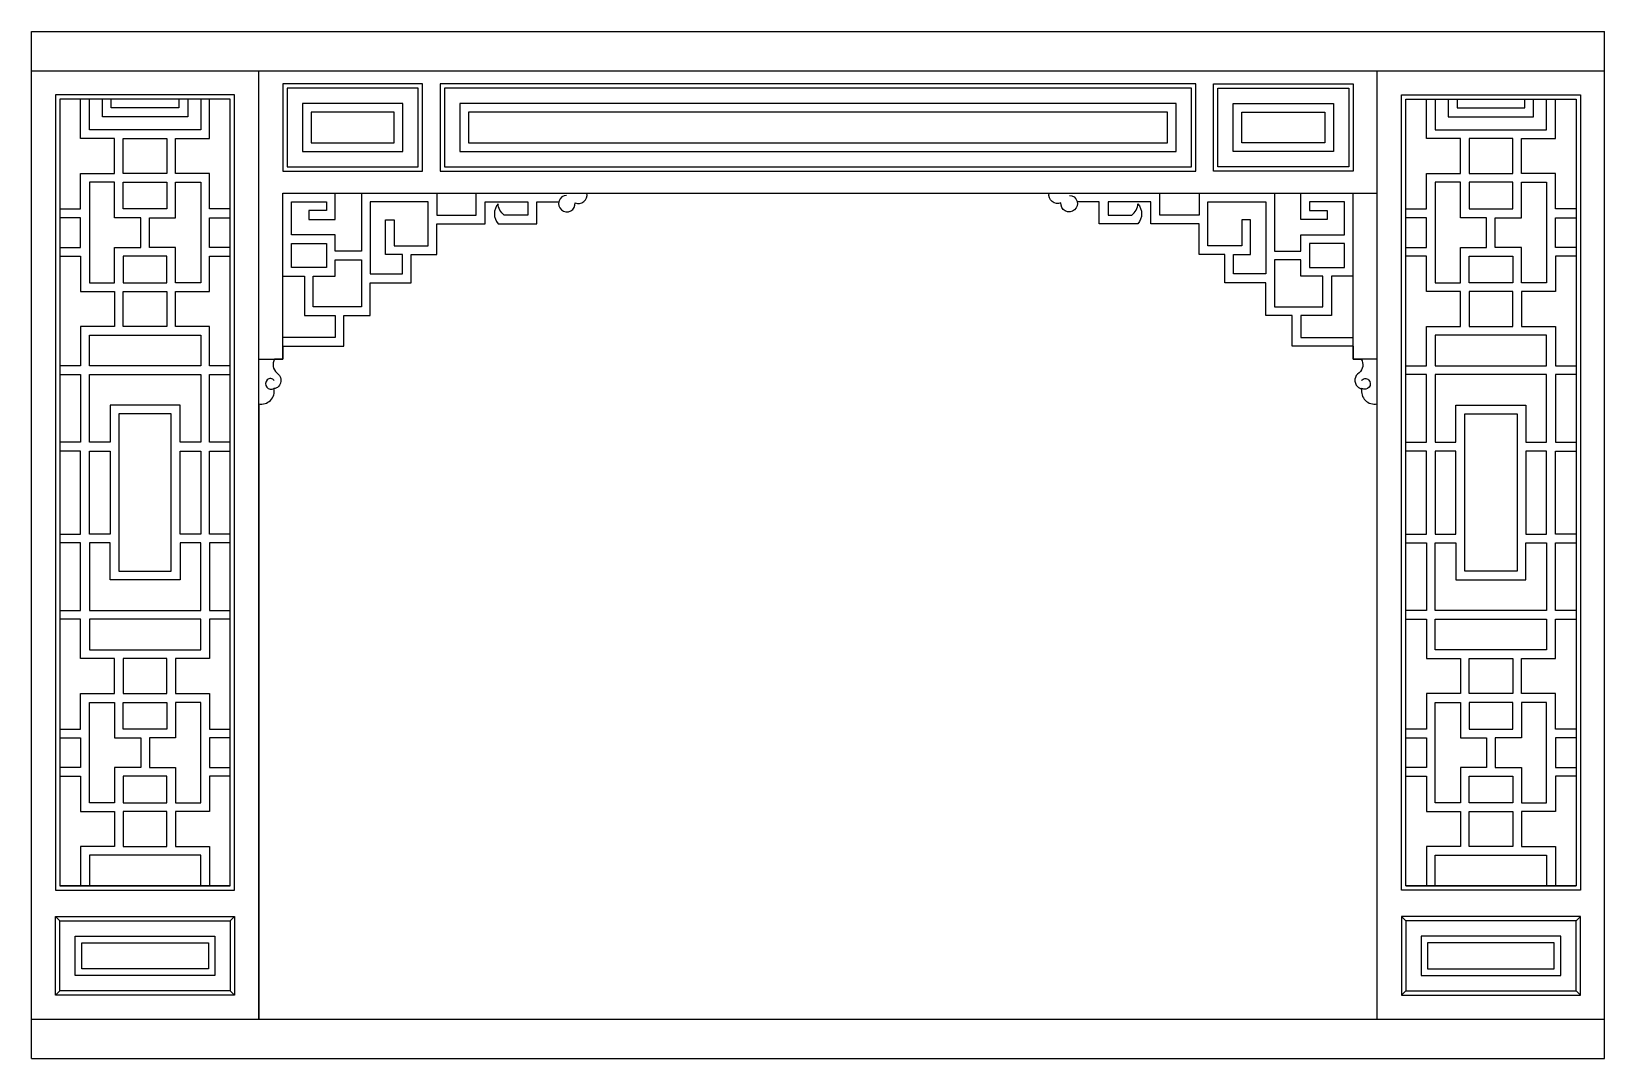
# Model space of a CAD drawing. Header units: metres. Extents: x 4395 to 7995, y 4500 to 6850.
import ezdxf

# ---------------------------------------------------------------- set-up
doc = ezdxf.new("R2010")
doc.units = ezdxf.units.M
for name, color, linetype in [('3', 3, 'Continuous'), ('4', 4, 'Continuous'), ('7', 7, 'Continuous')]:
    doc.layers.add(name, color=color, linetype=linetype)

msp = doc.modelspace()

# ---------------------------------------------------------------- linework, layer by layer
at = {"layer": '3'}
for p, q in [((4460, 6695), (4460, 4895)), ((4850, 6695), (4460, 6695)), ((4850, 4895), (4850, 6695)), ((7540, 4895), (7540, 6695)), ((7540, 6695), (7930, 6695)), ((7930, 6695), (7930, 4895)), ((4460, 4895), (4850, 4895)), ((4850, 4895), (4460, 4895)), ((7540, 4895), (7930, 4895)), ((7930, 4895), (7540, 4895)), ((4460, 4815), (4450, 4825)), ((4850, 4815), (4860, 4825)), ((7540, 4815), (7530, 4825)), ((7930, 4815), (7940, 4825)), ((4460, 4655), (4450, 4645)), ((4850, 4655), (4860, 4645)), ((7540, 4655), (7530, 4645)), ((7930, 4655), (7940, 4645))]:
    msp.add_line(p, q, dxfattribs=at)
for points in [[(4980, 6540), (5280, 6540), (5280, 6720), (4980, 6720)], [(5340, 6540), (7050, 6540), (7050, 6720), (5340, 6720)], [(7410, 6540), (7110, 6540), (7110, 6720), (7410, 6720)], [(5015, 6575), (5245, 6575), (5245, 6685), (5015, 6685)], [(5375, 6575), (7015, 6575), (7015, 6685), (5375, 6685)], [(7375, 6575), (7145, 6575), (7145, 6685), (7375, 6685)], [(4605, 6605), (4705, 6605), (4705, 6525), (4605, 6525)], [(7785, 6605), (7685, 6605), (7685, 6525), (7785, 6525)], [(4585, 6275), (4585, 6356.04), (4645, 6356.04), (4645, 6423.96), (4585, 6423.96), (4585, 6505), (4527.5, 6505), (4527.5, 6275)], [(4705, 6505), (4705, 6443.96), (4605, 6443.96), (4605, 6505)], [(4725, 6275), (4725, 6356.04), (4665, 6356.04), (4665, 6423.96), (4725, 6423.96), (4725, 6505), (4782.5, 6505), (4782.5, 6275)], [(7665, 6275), (7665, 6356.04), (7725, 6356.04), (7725, 6423.96), (7665, 6423.96), (7665, 6505), (7607.5, 6505), (7607.5, 6275)], [(7685, 6505), (7685, 6443.96), (7785, 6443.96), (7785, 6505)], [(7805, 6275), (7805, 6356.04), (7745, 6356.04), (7745, 6423.96), (7805, 6423.96), (7805, 6505), (7862.5, 6505), (7862.5, 6275)], [(5224.94, 6359.44), (5302.95, 6359.44), (5302.95, 6460), (5170, 6460), (5170, 6295.11), (5243.94, 6295.11), (5243.94, 6339.44), (5204.94, 6339.44), (5204.94, 6418.71), (5224.94, 6418.71)], [(7165.06, 6359.44), (7087.05, 6359.44), (7087.05, 6460), (7220, 6460), (7220, 6295.11), (7146.06, 6295.11), (7146.06, 6339.44), (7185.06, 6339.44), (7185.06, 6418.71), (7165.06, 6418.71)], [(4705, 6275), (4705, 6336.04), (4605, 6336.04), (4605, 6275)], [(4990, 6365), (5070, 6365), (5070, 6310), (4990, 6310)], [(7400, 6365), (7320, 6365), (7320, 6310), (7400, 6310)], [(7685, 6275), (7685, 6336.04), (7785, 6336.04), (7785, 6275)], [(5090, 6290), (5090, 6327.5), (5150, 6327.5), (5150, 6220), (5040, 6220), (5040, 6290)], [(7300, 6290), (7300, 6327.5), (7240, 6327.5), (7240, 6220), (7350, 6220), (7350, 6290)], [(4605, 6175), (4605, 6255), (4705, 6255), (4705, 6175)], [(7785, 6175), (7785, 6255), (7685, 6255), (7685, 6175)], [(4527.5, 6085), (4527.5, 6155), (4782.5, 6155), (4782.5, 6085)], [(7862.5, 6085), (7862.5, 6155), (7607.5, 6155), (7607.5, 6085)], [(4595, 5795), (4595, 5615), (4715, 5615), (4715, 5795), (4715, 5975), (4595, 5975)], [(7795, 5795), (7795, 5615), (7675, 5615), (7675, 5795), (7675, 5975), (7795, 5975)], [(4527.5, 5795), (4527.5, 5890), (4575, 5890), (4575, 5795), (4575, 5700), (4527.5, 5700)], [(4782.5, 5700), (4735, 5700), (4735, 5795), (4735, 5890), (4782.5, 5890), (4782.5, 5795)], [(7607.5, 5700), (7655, 5700), (7655, 5795), (7655, 5890), (7607.5, 5890), (7607.5, 5795)], [(7862.5, 5795), (7862.5, 5890), (7815, 5890), (7815, 5795), (7815, 5700), (7862.5, 5700)], [(4527.5, 5505), (4527.5, 5435), (4782.5, 5435), (4782.5, 5505)], [(7862.5, 5505), (7862.5, 5435), (7607.5, 5435), (7607.5, 5505)], [(4605, 5415), (4605, 5335), (4705, 5335), (4705, 5415)], [(7785, 5415), (7785, 5335), (7685, 5335), (7685, 5415)], [(4585, 5315), (4585, 5233.96), (4645, 5233.96), (4645, 5166.04), (4585, 5166.04), (4585, 5085), (4527.5, 5085), (4527.5, 5315)], [(4705, 5315), (4705, 5253.96), (4605, 5253.96), (4605, 5315)], [(4725, 5315), (4725, 5233.96), (4665, 5233.96), (4665, 5166.04), (4725, 5166.04), (4725, 5085), (4782.5, 5085), (4782.5, 5315)], [(7665, 5315), (7665, 5233.96), (7725, 5233.96), (7725, 5166.04), (7665, 5166.04), (7665, 5085), (7607.5, 5085), (7607.5, 5315)], [(7685, 5315), (7685, 5253.96), (7785, 5253.96), (7785, 5315)], [(7805, 5315), (7805, 5233.96), (7745, 5233.96), (7745, 5166.04), (7805, 5166.04), (7805, 5085), (7862.5, 5085), (7862.5, 5315)], [(4705, 5085), (4705, 5146.04), (4605, 5146.04), (4605, 5085)], [(7685, 5085), (7685, 5146.04), (7785, 5146.04), (7785, 5085)], [(4605, 4985), (4705, 4985), (4705, 5065), (4605, 5065)], [(7785, 4985), (7685, 4985), (7685, 5065), (7785, 5065)], [(4460, 4655), (4460, 4815), (4850, 4815), (4850, 4655)], [(7930, 4655), (7930, 4815), (7540, 4815), (7540, 4655)], [(4495, 4690), (4495, 4780), (4815, 4780), (4815, 4690)], [(4510, 4705), (4510, 4765), (4800, 4765), (4800, 4705)], [(7895, 4690), (7895, 4780), (7575, 4780), (7575, 4690)], [(7880, 4705), (7880, 4765), (7590, 4765), (7590, 4705)]]:
    msp.add_lwpolyline(points, close=True, dxfattribs=at)
for points in [[(4460, 6443.96), (4507.5, 6443.96), (4507.5, 6525), (4585, 6525), (4585, 6605), (4507.5, 6605), (4507.5, 6695)], [(4782.5, 6695), (4782.5, 6625), (4527.5, 6625), (4527.5, 6695)], [(4752.5, 6695), (4752.5, 6655), (4557.5, 6655), (4557.5, 6695)], [(4732.5, 6695), (4732.5, 6675), (4577.5, 6675), (4577.5, 6695)], [(4850, 6443.96), (4802.5, 6443.96), (4802.5, 6525), (4725, 6525), (4725, 6605), (4802.5, 6605), (4802.5, 6695)], [(7540, 6443.96), (7587.5, 6443.96), (7587.5, 6525), (7665, 6525), (7665, 6605), (7587.5, 6605), (7587.5, 6695)], [(7607.5, 6695), (7607.5, 6625), (7862.5, 6625), (7862.5, 6695)], [(7637.5, 6695), (7637.5, 6655), (7832.5, 6655), (7832.5, 6695)], [(7657.5, 6695), (7657.5, 6675), (7812.5, 6675), (7812.5, 6695)], [(7930, 6443.96), (7882.5, 6443.96), (7882.5, 6525), (7805, 6525), (7805, 6605), (7882.5, 6605), (7882.5, 6695)], [(5150, 6480), (5150, 6347.5), (5090, 6347.5), (5090, 6385), (4990, 6385), (4990, 6460), (5070, 6460), (5070, 6440), (5030, 6440), (5030, 6420), (5090, 6420), (5090, 6480)], [(5322.95, 6480), (5322.95, 6430), (5412.95, 6430), (5412.95, 6480)], [(7067.05, 6480), (7067.05, 6430), (6977.05, 6430), (6977.05, 6480)], [(7240, 6480), (7240, 6347.5), (7300, 6347.5), (7300, 6385), (7400, 6385), (7400, 6460), (7320, 6460), (7320, 6440), (7360, 6440), (7360, 6420), (7300, 6420), (7300, 6480)], [(4460, 6356.04), (4507.5, 6356.04), (4507.5, 6423.96), (4460, 6423.96)], [(4850, 6356.04), (4802.5, 6356.04), (4802.5, 6423.96), (4850, 6423.96)], [(7540, 6356.04), (7587.5, 6356.04), (7587.5, 6423.96), (7540, 6423.96)], [(7930, 6356.04), (7882.5, 6356.04), (7882.5, 6423.96), (7930, 6423.96)], [(4460, 6336.04), (4507.5, 6336.04), (4507.5, 6255), (4585, 6255), (4585, 6175), (4507.5, 6175), (4507.5, 6085), (4460, 6085)], [(4850, 6085), (4802.5, 6085), (4802.5, 6175), (4725, 6175), (4725, 6255), (4802.5, 6255), (4802.5, 6336.04), (4850, 6336.04)], [(7540, 6085), (7587.5, 6085), (7587.5, 6175), (7665, 6175), (7665, 6255), (7587.5, 6255), (7587.5, 6336.04), (7540, 6336.04)], [(7930, 6336.04), (7882.5, 6336.04), (7882.5, 6255), (7805, 6255), (7805, 6175), (7882.5, 6175), (7882.5, 6085), (7930, 6085)], [(4970, 6290), (5020, 6290), (5020, 6200), (5090, 6200), (5090, 6150), (4970, 6150)], [(7420, 6290), (7370, 6290), (7370, 6200), (7300, 6200), (7300, 6150), (7420, 6150)], [(4460, 6065), (4507.5, 6065), (4507.5, 5910), (4460, 5910)], [(4575, 5910), (4527.5, 5910), (4527.5, 6065), (4782.5, 6065), (4782.5, 5910), (4735, 5910)], [(4850, 5910), (4802.5, 5910), (4802.5, 6065), (4850, 6065)], [(7540, 5910), (7587.5, 5910), (7587.5, 6065), (7540, 6065)], [(7815, 5910), (7862.5, 5910), (7862.5, 6065), (7607.5, 6065), (7607.5, 5910), (7655, 5910)], [(7930, 6065), (7882.5, 6065), (7882.5, 5910), (7930, 5910)], [(4735, 5910), (4735, 5995), (4575, 5995), (4575, 5910)], [(7655, 5910), (7655, 5995), (7815, 5995), (7815, 5910)], [(4460, 5700), (4507.5, 5700), (4507.5, 5795), (4507.5, 5890), (4460, 5890)], [(4850, 5700), (4802.5, 5700), (4802.5, 5795), (4802.5, 5890), (4850, 5890)], [(7540, 5700), (7587.5, 5700), (7587.5, 5795), (7587.5, 5890), (7540, 5890)], [(7930, 5700), (7882.5, 5700), (7882.5, 5795), (7882.5, 5890), (7930, 5890)], [(4460, 5525), (4507.5, 5525), (4507.5, 5680), (4460, 5680)], [(4575, 5680), (4527.5, 5680), (4527.5, 5525), (4782.5, 5525), (4782.5, 5680), (4735, 5680)], [(4735, 5680), (4735, 5595), (4575, 5595), (4575, 5680)], [(4850, 5680), (4802.5, 5680), (4802.5, 5525), (4850, 5525)], [(7540, 5680), (7587.5, 5680), (7587.5, 5525), (7540, 5525)], [(7815, 5680), (7862.5, 5680), (7862.5, 5525), (7607.5, 5525), (7607.5, 5680), (7655, 5680)], [(7655, 5680), (7655, 5595), (7815, 5595), (7815, 5680)], [(7930, 5525), (7882.5, 5525), (7882.5, 5680), (7930, 5680)], [(4460, 5253.96), (4507.5, 5253.96), (4507.5, 5335), (4585, 5335), (4585, 5415), (4507.5, 5415), (4507.5, 5505), (4460, 5505)], [(4850, 5505), (4802.5, 5505), (4802.5, 5415), (4725, 5415), (4725, 5335), (4802.5, 5335), (4802.5, 5253.96), (4850, 5253.96)], [(7540, 5505), (7587.5, 5505), (7587.5, 5415), (7665, 5415), (7665, 5335), (7587.5, 5335), (7587.5, 5253.96), (7540, 5253.96)], [(7930, 5253.96), (7882.5, 5253.96), (7882.5, 5335), (7805, 5335), (7805, 5415), (7882.5, 5415), (7882.5, 5505), (7930, 5505)], [(4460, 5233.96), (4507.5, 5233.96), (4507.5, 5166.04), (4460, 5166.04)], [(4850, 5233.96), (4802.5, 5233.96), (4802.5, 5166.04), (4850, 5166.04)], [(7540, 5233.96), (7587.5, 5233.96), (7587.5, 5166.04), (7540, 5166.04)], [(7930, 5233.96), (7882.5, 5233.96), (7882.5, 5166.04), (7930, 5166.04)], [(4460, 5146.04), (4507.5, 5146.04), (4507.5, 5065), (4585, 5065), (4585, 4985), (4507.5, 4985), (4507.5, 4895)], [(4850, 5146.04), (4802.5, 5146.04), (4802.5, 5065), (4725, 5065), (4725, 4985), (4802.5, 4985), (4802.5, 4895)], [(7540, 5146.04), (7587.5, 5146.04), (7587.5, 5065), (7665, 5065), (7665, 4985), (7587.5, 4985), (7587.5, 4895)], [(7930, 5146.04), (7882.5, 5146.04), (7882.5, 5065), (7805, 5065), (7805, 4985), (7882.5, 4985), (7882.5, 4895)], [(4782.5, 4895), (4782.5, 4965), (4527.5, 4965), (4527.5, 4895)], [(7607.5, 4895), (7607.5, 4965), (7862.5, 4965), (7862.5, 4895)]]:
    msp.add_lwpolyline(points, dxfattribs=at)
for points in [[(4950.6, 6051.13, 0.45), (4934.49, 6052.91, 0.89), (4950, 6032.83)], [(7438.96, 6051.13, -0.45), (7455.07, 6052.91, -0.89), (7439.56, 6032.83)]]:
    msp.add_lwpolyline(points, format="xyb", dxfattribs=at)
at = {"layer": '4'}
for p, q in [((4395, 4500), (4395, 6850)), ((4395, 6850), (7995, 6850)), ((7995, 4500), (7995, 6850)), ((5666.16, 6480), (6723.4, 6480)), ((4915, 5998.17), (4915, 4590)), ((7475, 4590), (7475, 5998.17)), ((4915, 4590), (7475, 4590)), ((4395, 4500), (7995, 4500))]:
    msp.add_line(p, q, dxfattribs=at)
for points in [[(5619.34, 6475.03, 2.51), (5639.04, 6458.17, 0.62), (5666.16, 6480, 0.62)], [(6770.66, 6475.03, -2.51), (6750.96, 6458.17, -0.62), (6723.84, 6480, -0.62)], [(4970, 6130), (5110, 6130), (5110, 6200), (5170, 6200), (5170, 6275.11), (5263.94, 6275.11), (5263.94, 6339.44), (5322.95, 6339.44), (5322.95, 6410), (5432.95, 6410), (5432.95, 6460), (5531.24, 6460), (5531.24, 6430), (5476.85, 6430, -0.23), (5462.95, 6455.94, 0.37), (5462.95, 6410), (5551.24, 6410), (5551.24, 6460), (5601.84, 6460)], [(7420, 6130), (7280, 6130), (7280, 6200), (7220, 6200), (7220, 6275.11), (7126.06, 6275.11), (7126.06, 6339.44), (7067.05, 6339.44), (7067.05, 6410), (6957.05, 6410), (6957.05, 6460), (6858.76, 6460), (6858.76, 6430), (6913.15, 6430, 0.23), (6927.05, 6455.94, -0.37), (6927.05, 6410), (6838.76, 6410), (6838.76, 6460), (6788.16, 6460)], [(4951.52, 6100, 0.38), (4956.4, 6068.93, -0.47), (4960.13, 6037.46, -0.15), (4950, 6032.83, -0.15)], [(7438.04, 6100, -0.38), (7433.16, 6068.93, 0.47), (7429.43, 6037.46, 0.15), (7439.56, 6032.83, 0.15)]]:
    msp.add_lwpolyline(points, format="xyb", dxfattribs=at)
for points in [[(4970, 6130), (4970, 6100), (4951.52, 6100)], [(7420, 6130), (7420, 6100), (7438.48, 6100)]]:
    msp.add_lwpolyline(points, dxfattribs=at)
for centre, start, end in [((4921.36, 6026.75), 257.44, 11.99), ((7468.2, 6026.75), 168.01, 282.56)]:
    msp.add_arc(centre, 29.27, start, end, dxfattribs=at)
at = {"layer": '7'}
for p, q in [((4395, 6760), (7995, 6760)), ((4915, 4590), (4915, 6760)), ((7475, 4590), (7475, 6760)), ((4970, 6480), (7475, 6480)), ((4970, 6100), (4970, 6480)), ((7420, 6100), (7420, 6480)), ((4915, 6100), (4970, 6100)), ((7475, 6100), (7420, 6100)), ((4395, 4590), (7995, 4590))]:
    msp.add_line(p, q, dxfattribs=at)
for points in [[(4450, 4885), (4860, 4885), (4860, 6705), (4450, 6705)], [(4970, 6530), (5290, 6530), (5290, 6730), (4970, 6730)], [(5330, 6530), (7060, 6530), (7060, 6730), (5330, 6730)], [(7420, 6530), (7100, 6530), (7100, 6730), (7420, 6730)], [(7940, 4885), (7530, 4885), (7530, 6705), (7940, 6705)], [(5035, 6595), (5225, 6595), (5225, 6665), (5035, 6665)], [(5395, 6595), (6995, 6595), (6995, 6665), (5395, 6665)], [(7355, 6595), (7165, 6595), (7165, 6665), (7355, 6665)], [(4450, 4645), (4450, 4825), (4860, 4825), (4860, 4645)], [(7940, 4645), (7940, 4825), (7530, 4825), (7530, 4645)]]:
    msp.add_lwpolyline(points, close=True, dxfattribs=at)

doc.saveas('drawing.dxf')
